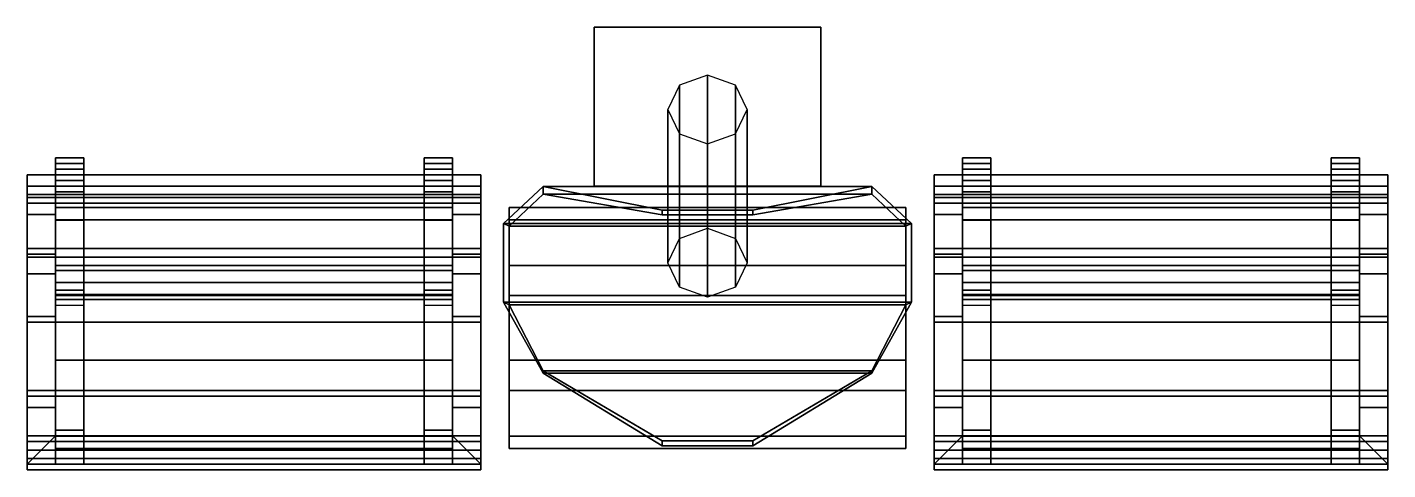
# Model space of a CAD drawing. Header units: millimetres. Extents: x -5 to 5, y -63 to 51.
# Drawn here: x -1.2 to 1.2, y -62.84 to -62.06 of the extents above; entities that cross this region are included whole.
import ezdxf

# ---------------------------------------------------------------- set-up
doc = ezdxf.new("R2010")
doc.units = ezdxf.units.MM
doc.layers.add('barrel', color=1, linetype='Continuous')

msp = doc.modelspace()

# ---------------------------------------------------------------- linework, layer by layer
for points in [[(0.2, -62.06, -6.88), (0.2, -62.06, -7.08), (-0.2, -62.06, -7.08), (-0.2, -62.06, -6.88)], [(-0.2, -62.06, -6.88), (-0.2, -62.34, -6.88), (0.2, -62.34, -6.88), (0.2, -62.06, -6.88)], [(-0.2, -62.06, -7.08), (-0.2, -62.34, -7.08), (-0.2, -62.34, -6.88), (-0.2, -62.06, -6.88)], [(0.2, -62.34, -6.88), (0.2, -62.34, -7.08), (0.2, -62.06, -7.08), (0.2, -62.06, -6.88)], [(0, -62.1444, -6.8039), (-0.0495, -62.1621, -6.8141), (-0.0495, -62.4321, -6.3465), (0, -62.4144, -6.3362)], [(0.0495, -62.1621, -6.8141), (0, -62.1444, -6.8039), (0, -62.4144, -6.3362), (0.0495, -62.4321, -6.3465)], [(-0.0495, -62.1621, -6.8141), (-0.07, -62.205, -6.8389), (-0.07, -62.475, -6.3712), (-0.0495, -62.4321, -6.3465)], [(0.07, -62.205, -6.8389), (0.0495, -62.1621, -6.8141), (0.0495, -62.4321, -6.3465), (0.07, -62.475, -6.3712)], [(-0.07, -62.205, -6.8389), (-0.0495, -62.2479, -6.8636), (-0.0495, -62.5179, -6.396), (-0.07, -62.475, -6.3712)], [(0.0495, -62.2479, -6.8636), (0.07, -62.205, -6.8389), (0.07, -62.475, -6.3712), (0.0495, -62.5179, -6.396)], [(-0.0495, -62.2479, -6.8636), (0, -62.2656, -6.8739), (0, -62.5356, -6.4062), (-0.0495, -62.5179, -6.396)], [(0, -62.2656, -6.8739), (0.0495, -62.2479, -6.8636), (0.0495, -62.5179, -6.396), (0, -62.5356, -6.4062)], [(-1.15, -62.29, -6.16), (-1.15, -62.3, -6.23), (-1.15, -62.34, -6.23), (-1.15, -62.33, -6.16)], [(-1.1, -62.29, -6.16), (-1.1, -62.3, -6.23), (-1.15, -62.3, -6.23), (-1.15, -62.29, -6.16)], [(-1.1, -62.29, -6.09), (-1.1, -62.29, -6.16), (-1.15, -62.29, -6.16), (-1.15, -62.29, -6.09)], [(-1.15, -62.29, -6.09), (-1.15, -62.29, -6.16), (-1.15, -62.33, -6.16), (-1.15, -62.33, -6.11)], [(-1.15, -62.31, -6.05), (-1.15, -62.29, -6.09), (-1.15, -62.33, -6.11), (-1.15, -62.34, -6.07)], [(-1.1, -62.31, -6.05), (-1.1, -62.29, -6.09), (-1.15, -62.29, -6.09), (-1.15, -62.31, -6.05)], [(-1.15, -62.3, -6.23), (-1.15, -62.35, -6.32), (-1.15, -62.4, -6.32), (-1.15, -62.34, -6.23)], [(-1.1, -62.3, -6.23), (-1.1, -62.35, -6.32), (-1.15, -62.35, -6.32), (-1.15, -62.3, -6.23)], [(-1.1, -62.34, -6.23), (-1.1, -62.3, -6.23), (-1.1, -62.29, -6.16), (-1.1, -62.33, -6.16)], [(-1.1, -62.33, -6.16), (-1.1, -62.29, -6.16), (-1.1, -62.29, -6.09), (-1.1, -62.33, -6.11)], [(-1.1, -62.33, -6.11), (-1.1, -62.29, -6.09), (-1.1, -62.31, -6.05), (-1.1, -62.34, -6.07)], [(-1.1, -62.4, -6.32), (-1.1, -62.35, -6.32), (-1.1, -62.3, -6.23), (-1.1, -62.34, -6.23)], [(-0.45, -62.29, -6.16), (-0.45, -62.3, -6.23), (-0.5, -62.3, -6.23), (-0.5, -62.29, -6.16)], [(-0.5, -62.29, -6.16), (-0.5, -62.3, -6.23), (-0.5, -62.34, -6.23), (-0.5, -62.33, -6.16)], [(-0.45, -62.29, -6.09), (-0.45, -62.29, -6.16), (-0.5, -62.29, -6.16), (-0.5, -62.29, -6.09)], [(-0.5, -62.29, -6.09), (-0.5, -62.29, -6.16), (-0.5, -62.33, -6.16), (-0.5, -62.33, -6.11)], [(-0.45, -62.31, -6.05), (-0.45, -62.29, -6.09), (-0.5, -62.29, -6.09), (-0.5, -62.31, -6.05)], [(-0.5, -62.31, -6.05), (-0.5, -62.29, -6.09), (-0.5, -62.33, -6.11), (-0.5, -62.34, -6.07)], [(-0.45, -62.3, -6.23), (-0.45, -62.35, -6.32), (-0.5, -62.35, -6.32), (-0.5, -62.3, -6.23)], [(-0.5, -62.3, -6.23), (-0.5, -62.35, -6.32), (-0.5, -62.4, -6.32), (-0.5, -62.34, -6.23)], [(-0.45, -62.34, -6.23), (-0.45, -62.3, -6.23), (-0.45, -62.29, -6.16), (-0.45, -62.33, -6.16)], [(-0.45, -62.33, -6.16), (-0.45, -62.29, -6.16), (-0.45, -62.29, -6.09), (-0.45, -62.33, -6.11)], [(-0.45, -62.33, -6.11), (-0.45, -62.29, -6.09), (-0.45, -62.31, -6.05), (-0.45, -62.34, -6.07)], [(-0.45, -62.4, -6.32), (-0.45, -62.35, -6.32), (-0.45, -62.3, -6.23), (-0.45, -62.34, -6.23)], [(0.45, -62.31, -6.05), (0.45, -62.29, -6.09), (0.45, -62.33, -6.11), (0.45, -62.34, -6.07)], [(0.5, -62.31, -6.05), (0.5, -62.29, -6.09), (0.45, -62.29, -6.09), (0.45, -62.31, -6.05)], [(0.45, -62.29, -6.09), (0.45, -62.29, -6.16), (0.45, -62.33, -6.16), (0.45, -62.33, -6.11)], [(0.5, -62.29, -6.09), (0.5, -62.29, -6.16), (0.45, -62.29, -6.16), (0.45, -62.29, -6.09)], [(0.45, -62.29, -6.16), (0.45, -62.3, -6.23), (0.45, -62.34, -6.23), (0.45, -62.33, -6.16)], [(0.5, -62.29, -6.16), (0.5, -62.3, -6.23), (0.45, -62.3, -6.23), (0.45, -62.29, -6.16)], [(0.45, -62.3, -6.23), (0.45, -62.35, -6.32), (0.45, -62.4, -6.32), (0.45, -62.34, -6.23)], [(0.5, -62.3, -6.23), (0.5, -62.35, -6.32), (0.45, -62.35, -6.32), (0.45, -62.3, -6.23)], [(0.5, -62.33, -6.11), (0.5, -62.29, -6.09), (0.5, -62.31, -6.05), (0.5, -62.34, -6.07)], [(0.5, -62.33, -6.16), (0.5, -62.29, -6.16), (0.5, -62.29, -6.09), (0.5, -62.33, -6.11)], [(0.5, -62.34, -6.23), (0.5, -62.3, -6.23), (0.5, -62.29, -6.16), (0.5, -62.33, -6.16)], [(0.5, -62.4, -6.32), (0.5, -62.35, -6.32), (0.5, -62.3, -6.23), (0.5, -62.34, -6.23)], [(1.15, -62.29, -6.16), (1.15, -62.3, -6.23), (1.1, -62.3, -6.23), (1.1, -62.29, -6.16)], [(1.1, -62.29, -6.16), (1.1, -62.3, -6.23), (1.1, -62.34, -6.23), (1.1, -62.33, -6.16)], [(1.15, -62.29, -6.09), (1.15, -62.29, -6.16), (1.1, -62.29, -6.16), (1.1, -62.29, -6.09)], [(1.1, -62.29, -6.09), (1.1, -62.29, -6.16), (1.1, -62.33, -6.16), (1.1, -62.33, -6.11)], [(1.15, -62.31, -6.05), (1.15, -62.29, -6.09), (1.1, -62.29, -6.09), (1.1, -62.31, -6.05)], [(1.1, -62.31, -6.05), (1.1, -62.29, -6.09), (1.1, -62.33, -6.11), (1.1, -62.34, -6.07)], [(1.15, -62.3, -6.23), (1.15, -62.35, -6.32), (1.1, -62.35, -6.32), (1.1, -62.3, -6.23)], [(1.1, -62.3, -6.23), (1.1, -62.35, -6.32), (1.1, -62.4, -6.32), (1.1, -62.34, -6.23)], [(1.15, -62.34, -6.23), (1.15, -62.3, -6.23), (1.15, -62.29, -6.16), (1.15, -62.33, -6.16)], [(1.15, -62.33, -6.16), (1.15, -62.29, -6.16), (1.15, -62.29, -6.09), (1.15, -62.33, -6.11)], [(1.15, -62.33, -6.11), (1.15, -62.29, -6.09), (1.15, -62.31, -6.05), (1.15, -62.34, -6.07)], [(1.15, -62.4, -6.32), (1.15, -62.35, -6.32), (1.15, -62.3, -6.23), (1.15, -62.34, -6.23)], [(-0.4, -62.34, -6.07), (-0.4, -62.32, -6.15), (-1.2, -62.32, -6.15), (-1.2, -62.34, -6.07)], [(-0.4, -62.32, -6.15), (-0.4, -62.3548, -6.28), (-1.2, -62.3548, -6.28), (-1.2, -62.32, -6.15)], [(-1.2, -62.32, -6.15), (-1.2, -62.355, -6.2802), (-1.2, -62.37, -6.265), (-1.2, -62.34, -6.15)], [(-1.2, -62.34, -6.07), (-1.2, -62.32, -6.15), (-1.2, -62.34, -6.15), (-1.2, -62.36, -6.07)], [(-1.1, -62.34, -6.07), (-1.1, -62.31, -6.05), (-1.15, -62.31, -6.05), (-1.15, -62.34, -6.07)], [(-0.45, -62.34, -6.07), (-0.45, -62.31, -6.05), (-0.5, -62.31, -6.05), (-0.5, -62.34, -6.07)], [(-0.4, -62.34, -6.15), (-0.4, -62.37, -6.265), (-0.4, -62.355, -6.2802), (-0.4, -62.32, -6.15)], [(-0.4, -62.36, -6.07), (-0.4, -62.34, -6.15), (-0.4, -62.32, -6.15), (-0.4, -62.34, -6.07)], [(1.2, -62.34, -6.07), (1.2, -62.32, -6.15), (0.4, -62.32, -6.15), (0.4, -62.34, -6.07)], [(1.2, -62.32, -6.15), (1.2, -62.3548, -6.28), (0.4, -62.3548, -6.28), (0.4, -62.32, -6.15)], [(0.4, -62.32, -6.15), (0.4, -62.355, -6.2802), (0.4, -62.37, -6.265), (0.4, -62.34, -6.15)], [(0.4, -62.34, -6.07), (0.4, -62.32, -6.15), (0.4, -62.34, -6.15), (0.4, -62.36, -6.07)], [(0.5, -62.34, -6.07), (0.5, -62.31, -6.05), (0.45, -62.31, -6.05), (0.45, -62.34, -6.07)], [(1.15, -62.34, -6.07), (1.15, -62.31, -6.05), (1.1, -62.31, -6.05), (1.1, -62.34, -6.07)], [(1.2, -62.34, -6.15), (1.2, -62.37, -6.265), (1.2, -62.355, -6.2802), (1.2, -62.32, -6.15)], [(1.2, -62.36, -6.07), (1.2, -62.34, -6.15), (1.2, -62.32, -6.15), (1.2, -62.34, -6.07)], [(-0.4, -62.34, -6.15), (-0.4, -62.36, -6.07), (-1.2, -62.36, -6.07), (-1.2, -62.34, -6.15)], [(-0.4, -62.37, -6.265), (-0.4, -62.34, -6.15), (-1.2, -62.34, -6.15), (-1.2, -62.37, -6.265)], [(-0.4, -62.36, -6.07), (-0.4, -62.34, -6.07), (-1.2, -62.34, -6.07), (-1.2, -62.36, -6.07)], [(-1.15, -62.33, -6.16), (-1.15, -62.34, -6.23), (-1.1, -62.34, -6.23), (-1.1, -62.33, -6.16)], [(-1.15, -62.33, -6.11), (-1.15, -62.33, -6.16), (-1.1, -62.33, -6.16), (-1.1, -62.33, -6.11)], [(-1.15, -62.34, -6.07), (-1.15, -62.33, -6.11), (-1.1, -62.33, -6.11), (-1.1, -62.34, -6.07)], [(-1.15, -62.34, -6.23), (-1.15, -62.4, -6.32), (-1.1, -62.4, -6.32), (-1.1, -62.34, -6.23)], [(-1.15, -62.35, -6.32), (-1.15, -62.48, -6.98), (-1.15, -62.5233, -6.9462), (-1.15, -62.4, -6.32)], [(-1.1, -62.35, -6.32), (-1.1, -62.48, -6.98), (-1.15, -62.48, -6.98), (-1.15, -62.35, -6.32)], [(-1.1, -62.5233, -6.9462), (-1.1, -62.48, -6.98), (-1.1, -62.35, -6.32), (-1.1, -62.4, -6.32)], [(-0.5, -62.33, -6.16), (-0.5, -62.34, -6.23), (-0.45, -62.34, -6.23), (-0.45, -62.33, -6.16)], [(-0.5, -62.33, -6.11), (-0.5, -62.33, -6.16), (-0.45, -62.33, -6.16), (-0.45, -62.33, -6.11)], [(-0.5, -62.34, -6.07), (-0.5, -62.33, -6.11), (-0.45, -62.33, -6.11), (-0.45, -62.34, -6.07)], [(-0.5, -62.34, -6.23), (-0.5, -62.4, -6.32), (-0.45, -62.4, -6.32), (-0.45, -62.34, -6.23)], [(-0.5, -62.35, -6.32), (-0.5, -62.48, -6.98), (-0.5, -62.5233, -6.9462), (-0.5, -62.4, -6.32)], [(-0.45, -62.35, -6.32), (-0.45, -62.48, -6.98), (-0.5, -62.48, -6.98), (-0.5, -62.35, -6.32)], [(-0.45, -62.5233, -6.9462), (-0.45, -62.48, -6.98), (-0.45, -62.35, -6.32), (-0.45, -62.4, -6.32)], [(-0.29, -62.3541, -6.2206), (-0.29, -62.3405, -6.2243), (-0.36, -62.4057, -6.3312), (-0.35, -62.4107, -6.3226)], [(-0.36, -62.4057, -6.3312), (-0.29, -62.3405, -6.2243), (0.29, -62.3405, -6.2243), (0.36, -62.4057, -6.3312)], [(-0.08, -62.3908, -6.0571), (-0.08, -62.3822, -6.0521), (-0.29, -62.3405, -6.2243), (-0.29, -62.3541, -6.2206)], [(-0.29, -62.3405, -6.2243), (-0.08, -62.3822, -6.0521), (0.08, -62.3822, -6.0521), (0.29, -62.3405, -6.2243)], [(-0.2, -62.34, -6.88), (-0.2, -62.34, -7.08), (0.2, -62.34, -7.08), (0.2, -62.34, -6.88)], [(0.29, -62.3405, -6.2243), (0.08, -62.3822, -6.0521), (0.08, -62.3908, -6.0571), (0.29, -62.3541, -6.2206)], [(0.36, -62.4057, -6.3312), (0.29, -62.3405, -6.2243), (0.29, -62.3541, -6.2206), (0.35, -62.4107, -6.3226)], [(1.2, -62.34, -6.15), (1.2, -62.36, -6.07), (0.4, -62.36, -6.07), (0.4, -62.34, -6.15)], [(1.2, -62.37, -6.265), (1.2, -62.34, -6.15), (0.4, -62.34, -6.15), (0.4, -62.37, -6.265)], [(1.2, -62.36, -6.07), (1.2, -62.34, -6.07), (0.4, -62.34, -6.07), (0.4, -62.36, -6.07)], [(0.45, -62.34, -6.07), (0.45, -62.33, -6.11), (0.5, -62.33, -6.11), (0.5, -62.34, -6.07)], [(0.45, -62.33, -6.11), (0.45, -62.33, -6.16), (0.5, -62.33, -6.16), (0.5, -62.33, -6.11)], [(0.45, -62.33, -6.16), (0.45, -62.34, -6.23), (0.5, -62.34, -6.23), (0.5, -62.33, -6.16)], [(0.45, -62.34, -6.23), (0.45, -62.4, -6.32), (0.5, -62.4, -6.32), (0.5, -62.34, -6.23)], [(0.5, -62.35, -6.32), (0.5, -62.48, -6.98), (0.45, -62.48, -6.98), (0.45, -62.35, -6.32)], [(0.45, -62.35, -6.32), (0.45, -62.48, -6.98), (0.45, -62.5233, -6.9462), (0.45, -62.4, -6.32)], [(0.5, -62.5233, -6.9462), (0.5, -62.48, -6.98), (0.5, -62.35, -6.32), (0.5, -62.4, -6.32)], [(1.1, -62.33, -6.16), (1.1, -62.34, -6.23), (1.15, -62.34, -6.23), (1.15, -62.33, -6.16)], [(1.1, -62.33, -6.11), (1.1, -62.33, -6.16), (1.15, -62.33, -6.16), (1.15, -62.33, -6.11)], [(1.1, -62.34, -6.07), (1.1, -62.33, -6.11), (1.15, -62.33, -6.11), (1.15, -62.34, -6.07)], [(1.1, -62.34, -6.23), (1.1, -62.4, -6.32), (1.15, -62.4, -6.32), (1.15, -62.34, -6.23)], [(1.1, -62.35, -6.32), (1.1, -62.48, -6.98), (1.1, -62.5233, -6.9462), (1.1, -62.4, -6.32)], [(1.15, -62.35, -6.32), (1.15, -62.48, -6.98), (1.1, -62.48, -6.98), (1.1, -62.35, -6.32)], [(1.15, -62.5233, -6.9462), (1.15, -62.48, -6.98), (1.15, -62.35, -6.32), (1.15, -62.4, -6.32)], [(-0.4, -62.3548, -6.28), (-0.4, -62.45, -6.3752), (-1.2, -62.45, -6.3752), (-1.2, -62.3548, -6.28)], [(-1.2, -62.3548, -6.28), (-1.2, -62.45, -6.3752), (-1.2, -62.465, -6.36), (-1.2, -62.37, -6.265)], [(-0.4, -62.465, -6.36), (-0.4, -62.37, -6.265), (-1.2, -62.37, -6.265), (-1.2, -62.465, -6.36)], [(-0.4, -62.37, -6.265), (-0.4, -62.465, -6.36), (-0.4, -62.45, -6.3752), (-0.4, -62.3548, -6.28)], [(0.35, -62.4107, -6.3226), (0.29, -62.3541, -6.2206), (-0.29, -62.3541, -6.2206), (-0.35, -62.4107, -6.3226)], [(0.29, -62.3541, -6.2206), (0.08, -62.3908, -6.0571), (-0.08, -62.3908, -6.0571), (-0.29, -62.3541, -6.2206)], [(1.2, -62.3548, -6.28), (1.2, -62.45, -6.3752), (0.4, -62.45, -6.3752), (0.4, -62.3548, -6.28)], [(0.4, -62.3548, -6.28), (0.4, -62.45, -6.3752), (0.4, -62.465, -6.36), (0.4, -62.37, -6.265)], [(1.2, -62.465, -6.36), (1.2, -62.37, -6.265), (0.4, -62.37, -6.265), (0.4, -62.465, -6.36)], [(1.2, -62.37, -6.265), (1.2, -62.465, -6.36), (1.2, -62.45, -6.3752), (1.2, -62.3548, -6.28)], [(-1.15, -62.4, -6.32), (-1.15, -62.5233, -6.9462), (-1.1, -62.5233, -6.9462), (-1.1, -62.4, -6.32)], [(-0.5, -62.4, -6.32), (-0.5, -62.5233, -6.9462), (-0.45, -62.5233, -6.9462), (-0.45, -62.4, -6.32)], [(0.08, -62.3908, -6.0571), (0.08, -62.3822, -6.0521), (-0.08, -62.3822, -6.0521), (-0.08, -62.3908, -6.0571)], [(0.45, -62.4, -6.32), (0.45, -62.5233, -6.9462), (0.5, -62.5233, -6.9462), (0.5, -62.4, -6.32)], [(1.1, -62.4, -6.32), (1.1, -62.5233, -6.9462), (1.15, -62.5233, -6.9462), (1.15, -62.4, -6.32)], [(0.36, -62.4057, -6.3312), (0.36, -62.5443, -6.4112), (-0.36, -62.5443, -6.4112), (-0.36, -62.4057, -6.3312)], [(-0.36, -62.4057, -6.3312), (-0.36, -62.5443, -6.4112), (-0.35, -62.5493, -6.4026), (-0.35, -62.4107, -6.3226)], [(-0.35, -62.4107, -6.3226), (-0.35, -62.5493, -6.4026), (0.35, -62.5493, -6.4026), (0.35, -62.4107, -6.3226)], [(0.35, -62.5493, -6.4026), (0.36, -62.5443, -6.4112), (0.36, -62.4057, -6.3312), (0.35, -62.4107, -6.3226)], [(-0.4, -62.45, -6.3752), (-0.4, -62.58, -6.41), (-1.2, -62.58, -6.41), (-1.2, -62.45, -6.3752)], [(-1.2, -62.45, -6.3752), (-1.2, -62.58, -6.41), (-1.2, -62.58, -6.39), (-1.2, -62.465, -6.36)], [(-0.4, -62.58, -6.39), (-0.4, -62.465, -6.36), (-1.2, -62.465, -6.36), (-1.2, -62.58, -6.39)], [(-0.4, -62.465, -6.36), (-0.4, -62.58, -6.39), (-0.4, -62.58, -6.41), (-0.4, -62.45, -6.3752)], [(1.2, -62.45, -6.3752), (1.2, -62.58, -6.41), (0.4, -62.58, -6.41), (0.4, -62.45, -6.3752)], [(0.4, -62.45, -6.3752), (0.4, -62.58, -6.41), (0.4, -62.58, -6.39), (0.4, -62.465, -6.36)], [(1.2, -62.58, -6.39), (1.2, -62.465, -6.36), (0.4, -62.465, -6.36), (0.4, -62.58, -6.39)], [(1.2, -62.465, -6.36), (1.2, -62.58, -6.39), (1.2, -62.58, -6.41), (1.2, -62.45, -6.3752)], [(-1.15, -62.48, -6.98), (-1.15, -62.48, -6.98), (-1.15, -62.55, -6.98), (-1.15, -62.5233, -6.9462)], [(-0.45, -62.4888, -6.9888), (-0.45, -62.48, -7.01), (-1.15, -62.48, -7.01), (-1.15, -62.4888, -6.9888)], [(-0.45, -62.48, -7.01), (-0.45, -62.4888, -7.0312), (-1.15, -62.4888, -7.0312), (-1.15, -62.48, -7.01)], [(-0.45, -62.51, -6.98), (-0.45, -62.4888, -6.9888), (-1.15, -62.4888, -6.9888), (-1.15, -62.51, -6.98)], [(-0.45, -62.4888, -7.0312), (-0.45, -62.51, -7.04), (-1.15, -62.51, -7.04), (-1.15, -62.4888, -7.0312)], [(-1.1, -62.48, -6.98), (-1.1, -62.48, -6.98), (-1.1, -62.5233, -6.9462), (-1.1, -62.55, -6.98)], [(-0.5, -62.48, -6.98), (-0.5, -62.48, -6.98), (-0.5, -62.55, -6.98), (-0.5, -62.5233, -6.9462)], [(-0.45, -62.48, -6.98), (-0.45, -62.48, -6.98), (-0.45, -62.5233, -6.9462), (-0.45, -62.55, -6.98)], [(0.45, -62.48, -6.98), (0.45, -62.48, -6.98), (0.45, -62.55, -6.98), (0.45, -62.5233, -6.9462)], [(1.15, -62.4888, -6.9888), (1.15, -62.48, -7.01), (0.45, -62.48, -7.01), (0.45, -62.4888, -6.9888)], [(1.15, -62.48, -7.01), (1.15, -62.4888, -7.0312), (0.45, -62.4888, -7.0312), (0.45, -62.48, -7.01)], [(1.15, -62.51, -6.98), (1.15, -62.4888, -6.9888), (0.45, -62.4888, -6.9888), (0.45, -62.51, -6.98)], [(1.15, -62.4888, -7.0312), (1.15, -62.51, -7.04), (0.45, -62.51, -7.04), (0.45, -62.4888, -7.0312)], [(0.5, -62.48, -6.98), (0.5, -62.48, -6.98), (0.5, -62.5233, -6.9462), (0.5, -62.55, -6.98)], [(1.1, -62.48, -6.98), (1.1, -62.48, -6.98), (1.1, -62.55, -6.98), (1.1, -62.5233, -6.9462)], [(1.15, -62.48, -6.98), (1.15, -62.48, -6.98), (1.15, -62.5233, -6.9462), (1.15, -62.55, -6.98)], [(-0.45, -62.5312, -6.9888), (-0.45, -62.51, -6.98), (-1.15, -62.51, -6.98), (-1.15, -62.5312, -6.9888)], [(-0.45, -62.51, -7.04), (-0.45, -62.5312, -7.0312), (-1.15, -62.5312, -7.0312), (-1.15, -62.51, -7.04)], [(1.15, -62.5312, -6.9888), (1.15, -62.51, -6.98), (0.45, -62.51, -6.98), (0.45, -62.5312, -6.9888)], [(1.15, -62.51, -7.04), (1.15, -62.5312, -7.0312), (0.45, -62.5312, -7.0312), (0.45, -62.51, -7.04)], [(-1.15, -62.77, -6.32), (-1.15, -62.5233, -6.9462), (-1.15, -62.55, -6.98), (-1.15, -62.83, -6.28)], [(-1.1, -62.77, -6.32), (-1.1, -62.5233, -6.9462), (-1.15, -62.5233, -6.9462), (-1.15, -62.77, -6.32)], [(-0.45, -62.54, -7.01), (-0.45, -62.5312, -6.9888), (-1.15, -62.5312, -6.9888), (-1.15, -62.54, -7.01)], [(-0.45, -62.5312, -7.0312), (-0.45, -62.54, -7.01), (-1.15, -62.54, -7.01), (-1.15, -62.5312, -7.0312)], [(-1.1, -62.55, -6.98), (-1.1, -62.5233, -6.9462), (-1.1, -62.77, -6.32), (-1.1, -62.83, -6.28)], [(-0.45, -62.77, -6.32), (-0.45, -62.5233, -6.9462), (-0.5, -62.5233, -6.9462), (-0.5, -62.77, -6.32)], [(-0.5, -62.77, -6.32), (-0.5, -62.5233, -6.9462), (-0.5, -62.55, -6.98), (-0.5, -62.83, -6.28)], [(-0.45, -62.55, -6.98), (-0.45, -62.5233, -6.9462), (-0.45, -62.77, -6.32), (-0.45, -62.83, -6.28)], [(0.45, -62.77, -6.32), (0.45, -62.5233, -6.9462), (0.45, -62.55, -6.98), (0.45, -62.83, -6.28)], [(0.5, -62.77, -6.32), (0.5, -62.5233, -6.9462), (0.45, -62.5233, -6.9462), (0.45, -62.77, -6.32)], [(1.15, -62.54, -7.01), (1.15, -62.5312, -6.9888), (0.45, -62.5312, -6.9888), (0.45, -62.54, -7.01)], [(1.15, -62.5312, -7.0312), (1.15, -62.54, -7.01), (0.45, -62.54, -7.01), (0.45, -62.5312, -7.0312)], [(0.5, -62.55, -6.98), (0.5, -62.5233, -6.9462), (0.5, -62.77, -6.32), (0.5, -62.83, -6.28)], [(1.15, -62.77, -6.32), (1.15, -62.5233, -6.9462), (1.1, -62.5233, -6.9462), (1.1, -62.77, -6.32)], [(1.1, -62.77, -6.32), (1.1, -62.5233, -6.9462), (1.1, -62.55, -6.98), (1.1, -62.83, -6.28)], [(1.15, -62.55, -6.98), (1.15, -62.5233, -6.9462), (1.15, -62.77, -6.32), (1.15, -62.83, -6.28)], [(-1.15, -62.83, -6.28), (-1.15, -62.55, -6.98), (-1.1, -62.55, -6.98), (-1.1, -62.83, -6.28)], [(-0.5, -62.83, -6.28), (-0.5, -62.55, -6.98), (-0.45, -62.55, -6.98), (-0.45, -62.83, -6.28)], [(0.36, -62.5443, -6.4112), (0.29, -62.6695, -6.4143), (-0.29, -62.6695, -6.4143), (-0.36, -62.5443, -6.4112)], [(-0.36, -62.5443, -6.4112), (-0.29, -62.6695, -6.4143), (-0.29, -62.6659, -6.4006), (-0.35, -62.5493, -6.4026)], [(-0.35, -62.5493, -6.4026), (-0.29, -62.6659, -6.4006), (0.29, -62.6659, -6.4006), (0.35, -62.5493, -6.4026)], [(0.29, -62.6659, -6.4006), (0.29, -62.6695, -6.4143), (0.36, -62.5443, -6.4112), (0.35, -62.5493, -6.4026)], [(0.45, -62.83, -6.28), (0.45, -62.55, -6.98), (0.5, -62.55, -6.98), (0.5, -62.83, -6.28)], [(1.1, -62.83, -6.28), (1.1, -62.55, -6.98), (1.15, -62.55, -6.98), (1.15, -62.83, -6.28)], [(-0.4, -62.7, -6.3492), (-0.4, -62.58, -6.39), (-1.2, -62.58, -6.39), (-1.2, -62.7, -6.3492)], [(-0.4, -62.58, -6.41), (-0.4, -62.71, -6.3752), (-1.2, -62.71, -6.3752), (-1.2, -62.58, -6.41)], [(-1.2, -62.58, -6.41), (-1.2, -62.71, -6.3752), (-1.2, -62.7, -6.3492), (-1.2, -62.58, -6.39)], [(-0.4, -62.58, -6.39), (-0.4, -62.7, -6.3492), (-0.4, -62.71, -6.3752), (-0.4, -62.58, -6.41)], [(1.2, -62.7, -6.3492), (1.2, -62.58, -6.39), (0.4, -62.58, -6.39), (0.4, -62.7, -6.3492)], [(1.2, -62.58, -6.41), (1.2, -62.71, -6.3752), (0.4, -62.71, -6.3752), (0.4, -62.58, -6.41)], [(0.4, -62.58, -6.41), (0.4, -62.71, -6.3752), (0.4, -62.7, -6.3492), (0.4, -62.58, -6.39)], [(1.2, -62.58, -6.39), (1.2, -62.7, -6.3492), (1.2, -62.71, -6.3752), (1.2, -62.58, -6.41)], [(-0.29, -62.6659, -6.4006), (-0.08, -62.7892, -6.2871), (0.08, -62.7892, -6.2871), (0.29, -62.6659, -6.4006)], [(-0.29, -62.6695, -6.4143), (-0.08, -62.7978, -6.2921), (-0.08, -62.7892, -6.2871), (-0.29, -62.6659, -6.4006)], [(0.29, -62.6695, -6.4143), (0.08, -62.7978, -6.2921), (-0.08, -62.7978, -6.2921), (-0.29, -62.6695, -6.4143)], [(0.08, -62.7892, -6.2871), (0.08, -62.7978, -6.2921), (0.29, -62.6695, -6.4143), (0.29, -62.6659, -6.4006)], [(-0.4, -62.79, -6.265), (-0.4, -62.7, -6.3492), (-1.2, -62.7, -6.3492), (-1.2, -62.79, -6.265)], [(-1.2, -62.71, -6.3752), (-1.2, -62.8052, -6.28), (-1.2, -62.79, -6.265), (-1.2, -62.7, -6.3492)], [(-0.4, -62.71, -6.3752), (-0.4, -62.8052, -6.28), (-1.2, -62.8052, -6.28), (-1.2, -62.71, -6.3752)], [(-0.4, -62.7, -6.3492), (-0.4, -62.79, -6.265), (-0.4, -62.8052, -6.28), (-0.4, -62.71, -6.3752)], [(1.2, -62.79, -6.265), (1.2, -62.7, -6.3492), (0.4, -62.7, -6.3492), (0.4, -62.79, -6.265)], [(0.4, -62.71, -6.3752), (0.4, -62.8052, -6.28), (0.4, -62.79, -6.265), (0.4, -62.7, -6.3492)], [(1.2, -62.71, -6.3752), (1.2, -62.8052, -6.28), (0.4, -62.8052, -6.28), (0.4, -62.71, -6.3752)], [(1.2, -62.7, -6.3492), (1.2, -62.79, -6.265), (1.2, -62.8052, -6.28), (1.2, -62.71, -6.3752)], [(-1.15, -62.83, -6.19), (-1.15, -62.77, -6.32), (-1.15, -62.83, -6.28), (-1.15, -62.83, -6.19)], [(-1.1, -62.83, -6.19), (-1.1, -62.77, -6.32), (-1.15, -62.77, -6.32), (-1.15, -62.83, -6.19)], [(-1.1, -62.83, -6.28), (-1.1, -62.77, -6.32), (-1.1, -62.83, -6.19)], [(-0.45, -62.83, -6.19), (-0.45, -62.77, -6.32), (-0.5, -62.77, -6.32), (-0.5, -62.83, -6.19)], [(-0.5, -62.83, -6.19), (-0.5, -62.77, -6.32), (-0.5, -62.83, -6.28), (-0.5, -62.83, -6.19)], [(-0.45, -62.83, -6.28), (-0.45, -62.77, -6.32), (-0.45, -62.83, -6.19)], [(0.45, -62.83, -6.19), (0.45, -62.77, -6.32), (0.45, -62.83, -6.28), (0.45, -62.83, -6.19)], [(0.5, -62.83, -6.19), (0.5, -62.77, -6.32), (0.45, -62.77, -6.32), (0.45, -62.83, -6.19)], [(0.5, -62.83, -6.28), (0.5, -62.77, -6.32), (0.5, -62.83, -6.19)], [(1.15, -62.83, -6.19), (1.15, -62.77, -6.32), (1.1, -62.77, -6.32), (1.1, -62.83, -6.19)], [(1.1, -62.83, -6.19), (1.1, -62.77, -6.32), (1.1, -62.83, -6.28), (1.1, -62.83, -6.19)], [(1.15, -62.83, -6.28), (1.15, -62.77, -6.32), (1.15, -62.83, -6.19)], [(-0.4, -62.82, -6.15), (-0.4, -62.79, -6.265), (-1.2, -62.79, -6.265), (-1.2, -62.82, -6.15)], [(-1.2, -62.8052, -6.28), (-1.2, -62.84, -6.15), (-1.2, -62.82, -6.15), (-1.2, -62.79, -6.265)], [(-0.4, -62.8052, -6.28), (-0.4, -62.84, -6.15), (-1.2, -62.84, -6.15), (-1.2, -62.8052, -6.28)], [(-0.4, -62.79, -6.265), (-0.4, -62.82, -6.15), (-0.4, -62.84, -6.15), (-0.4, -62.8052, -6.28)], [(-0.08, -62.7892, -6.2871), (-0.08, -62.7978, -6.2921), (0.08, -62.7978, -6.2921), (0.08, -62.7892, -6.2871)], [(1.2, -62.82, -6.15), (1.2, -62.79, -6.265), (0.4, -62.79, -6.265), (0.4, -62.82, -6.15)], [(0.4, -62.8052, -6.28), (0.4, -62.84, -6.15), (0.4, -62.82, -6.15), (0.4, -62.79, -6.265)], [(1.2, -62.8052, -6.28), (1.2, -62.84, -6.15), (0.4, -62.84, -6.15), (0.4, -62.8052, -6.28)], [(1.2, -62.79, -6.265), (1.2, -62.82, -6.15), (1.2, -62.84, -6.15), (1.2, -62.8052, -6.28)], [(-0.4, -62.84, -6.15), (-0.4, -62.82, -6.15), (-1.2, -62.82, -6.15), (-1.2, -62.84, -6.15)], [(-1.15, -62.83, -6.19), (-1.15, -62.83, -6.28), (-1.1, -62.83, -6.28), (-1.1, -62.83, -6.19)], [(-0.5, -62.83, -6.19), (-0.5, -62.83, -6.28), (-0.45, -62.83, -6.28), (-0.45, -62.83, -6.19)], [(1.2, -62.84, -6.15), (1.2, -62.82, -6.15), (0.4, -62.82, -6.15), (0.4, -62.84, -6.15)], [(0.45, -62.83, -6.19), (0.45, -62.83, -6.28), (0.5, -62.83, -6.28), (0.5, -62.83, -6.19)], [(1.1, -62.83, -6.19), (1.1, -62.83, -6.28), (1.15, -62.83, -6.28), (1.15, -62.83, -6.19)]]:
    msp.add_3dface(points)
at = {"color": 3}
for points in [[(-1.2, -62.45, -6.56), (-1.2, -62.78, -6.56), (-1.2, -62.83, -6.52), (-1.2, -62.39, -6.52)], [(-1.2, -62.39, -6.52), (-1.2, -62.83, -6.52), (-1.15, -62.78, -6.52), (-1.15, -62.39, -6.52)], [(-1.2, -62.46, -7.07), (-1.2, -62.39, -6.52), (-1.15, -62.39, -6.52), (-1.15, -62.46, -7.07)], [(-1.2, -62.5, -7.03), (-1.2, -62.45, -6.56), (-1.2, -62.39, -6.52), (-1.2, -62.46, -7.07)], [(-1.15, -62.78, -6.52), (-1.15, -62.78, -6.56), (-1.15, -62.45, -6.56), (-1.15, -62.39, -6.52)], [(-1.15, -62.39, -6.52), (-1.15, -62.45, -6.56), (-1.15, -62.5, -7.03), (-1.15, -62.46, -7.07)], [(-0.45, -62.46, -7.07), (-0.45, -62.39, -6.52), (-0.4, -62.39, -6.52), (-0.4, -62.46, -7.07)], [(-0.45, -62.5, -7.03), (-0.45, -62.45, -6.56), (-0.45, -62.39, -6.52), (-0.45, -62.46, -7.07)], [(-0.45, -62.45, -6.56), (-0.45, -62.78, -6.56), (-0.45, -62.78, -6.52), (-0.45, -62.39, -6.52)], [(-0.45, -62.39, -6.52), (-0.45, -62.78, -6.52), (-0.4, -62.83, -6.52), (-0.4, -62.39, -6.52)], [(-0.4, -62.39, -6.52), (-0.4, -62.45, -6.56), (-0.4, -62.5, -7.03), (-0.4, -62.46, -7.07)], [(-0.4, -62.83, -6.52), (-0.4, -62.78, -6.56), (-0.4, -62.45, -6.56), (-0.4, -62.39, -6.52)], [(0.4, -62.39, -6.52), (0.4, -62.83, -6.52), (0.45, -62.78, -6.52), (0.45, -62.39, -6.52)], [(0.4, -62.46, -7.07), (0.4, -62.39, -6.52), (0.45, -62.39, -6.52), (0.45, -62.46, -7.07)], [(0.4, -62.5, -7.03), (0.4, -62.45, -6.56), (0.4, -62.39, -6.52), (0.4, -62.46, -7.07)], [(0.4, -62.45, -6.56), (0.4, -62.78, -6.56), (0.4, -62.83, -6.52), (0.4, -62.39, -6.52)], [(0.45, -62.78, -6.52), (0.45, -62.78, -6.56), (0.45, -62.45, -6.56), (0.45, -62.39, -6.52)], [(0.45, -62.39, -6.52), (0.45, -62.45, -6.56), (0.45, -62.5, -7.03), (0.45, -62.46, -7.07)], [(1.15, -62.39, -6.52), (1.15, -62.78, -6.52), (1.2, -62.83, -6.52), (1.2, -62.39, -6.52)], [(1.15, -62.45, -6.56), (1.15, -62.78, -6.56), (1.15, -62.78, -6.52), (1.15, -62.39, -6.52)], [(1.15, -62.5, -7.03), (1.15, -62.45, -6.56), (1.15, -62.39, -6.52), (1.15, -62.46, -7.07)], [(1.15, -62.46, -7.07), (1.15, -62.39, -6.52), (1.2, -62.39, -6.52), (1.2, -62.46, -7.07)], [(1.2, -62.83, -6.52), (1.2, -62.78, -6.56), (1.2, -62.45, -6.56), (1.2, -62.39, -6.52)], [(1.2, -62.39, -6.52), (1.2, -62.45, -6.56), (1.2, -62.5, -7.03), (1.2, -62.46, -7.07)], [(-1.15, -62.45, -6.56), (-1.15, -62.78, -6.56), (-1.2, -62.78, -6.56), (-1.2, -62.45, -6.56)], [(-1.2, -62.46, -6.6539), (-1.2, -62.73, -7.03), (-1.2, -62.78, -7.03), (-1.2, -62.45, -6.56)], [(-1.2, -62.45, -6.56), (-1.2, -62.78, -7.03), (-1.15, -62.78, -7.03), (-1.15, -62.45, -6.56)], [(-1.2, -62.78, -7.03), (-1.2, -62.5, -7.03), (-1.2, -62.46, -7.07), (-1.2, -62.83, -7.07)], [(-1.2, -62.83, -7.07), (-1.2, -62.46, -7.07), (-1.15, -62.46, -7.07), (-1.15, -62.83, -7.07)], [(-1.15, -62.4947, -6.98), (-1.15, -62.46, -6.6539), (-1.2, -62.46, -6.6539), (-1.2, -62.4947, -6.98)], [(-1.15, -62.46, -6.6539), (-1.15, -62.73, -7.03), (-1.2, -62.73, -7.03), (-1.2, -62.46, -6.6539)], [(-1.15, -62.78, -7.03), (-1.15, -62.73, -7.03), (-1.15, -62.46, -6.6539), (-1.15, -62.45, -6.56)], [(-1.15, -62.46, -7.07), (-1.15, -62.5, -7.03), (-1.15, -62.78, -7.03), (-1.15, -62.83, -7.07)], [(-0.45, -62.46, -6.6539), (-0.45, -62.73, -7.03), (-0.45, -62.78, -7.03), (-0.45, -62.45, -6.56)], [(-0.4, -62.45, -6.56), (-0.4, -62.78, -6.56), (-0.45, -62.78, -6.56), (-0.45, -62.45, -6.56)], [(-0.45, -62.45, -6.56), (-0.45, -62.78, -7.03), (-0.4, -62.78, -7.03), (-0.4, -62.45, -6.56)], [(-0.4, -62.4947, -6.98), (-0.4, -62.46, -6.6539), (-0.45, -62.46, -6.6539), (-0.45, -62.4947, -6.98)], [(-0.4, -62.46, -6.6539), (-0.4, -62.73, -7.03), (-0.45, -62.73, -7.03), (-0.45, -62.46, -6.6539)], [(-0.45, -62.78, -7.03), (-0.45, -62.5, -7.03), (-0.45, -62.46, -7.07), (-0.45, -62.83, -7.07)], [(-0.45, -62.83, -7.07), (-0.45, -62.46, -7.07), (-0.4, -62.46, -7.07), (-0.4, -62.83, -7.07)], [(-0.4, -62.78, -7.03), (-0.4, -62.73, -7.03), (-0.4, -62.46, -6.6539), (-0.4, -62.45, -6.56)], [(-0.4, -62.46, -7.07), (-0.4, -62.5, -7.03), (-0.4, -62.78, -7.03), (-0.4, -62.83, -7.07)], [(0.4, -62.46, -6.6539), (0.4, -62.73, -7.03), (0.4, -62.78, -7.03), (0.4, -62.45, -6.56)], [(0.45, -62.45, -6.56), (0.45, -62.78, -6.56), (0.4, -62.78, -6.56), (0.4, -62.45, -6.56)], [(0.4, -62.45, -6.56), (0.4, -62.78, -7.03), (0.45, -62.78, -7.03), (0.45, -62.45, -6.56)], [(0.45, -62.4947, -6.98), (0.45, -62.46, -6.6539), (0.4, -62.46, -6.6539), (0.4, -62.4947, -6.98)], [(0.45, -62.46, -6.6539), (0.45, -62.73, -7.03), (0.4, -62.73, -7.03), (0.4, -62.46, -6.6539)], [(0.4, -62.78, -7.03), (0.4, -62.5, -7.03), (0.4, -62.46, -7.07), (0.4, -62.83, -7.07)], [(0.4, -62.83, -7.07), (0.4, -62.46, -7.07), (0.45, -62.46, -7.07), (0.45, -62.83, -7.07)], [(0.45, -62.78, -7.03), (0.45, -62.73, -7.03), (0.45, -62.46, -6.6539), (0.45, -62.45, -6.56)], [(0.45, -62.46, -7.07), (0.45, -62.5, -7.03), (0.45, -62.78, -7.03), (0.45, -62.83, -7.07)], [(1.15, -62.45, -6.56), (1.15, -62.78, -7.03), (1.2, -62.78, -7.03), (1.2, -62.45, -6.56)], [(1.2, -62.45, -6.56), (1.2, -62.78, -6.56), (1.15, -62.78, -6.56), (1.15, -62.45, -6.56)], [(1.15, -62.46, -6.6539), (1.15, -62.73, -7.03), (1.15, -62.78, -7.03), (1.15, -62.45, -6.56)], [(1.15, -62.83, -7.07), (1.15, -62.46, -7.07), (1.2, -62.46, -7.07), (1.2, -62.83, -7.07)], [(1.15, -62.78, -7.03), (1.15, -62.5, -7.03), (1.15, -62.46, -7.07), (1.15, -62.83, -7.07)], [(1.2, -62.46, -6.6539), (1.2, -62.73, -7.03), (1.15, -62.73, -7.03), (1.15, -62.46, -6.6539)], [(1.2, -62.4947, -6.98), (1.2, -62.46, -6.6539), (1.15, -62.46, -6.6539), (1.15, -62.4947, -6.98)], [(1.2, -62.78, -7.03), (1.2, -62.73, -7.03), (1.2, -62.46, -6.6539), (1.2, -62.45, -6.56)], [(1.2, -62.46, -7.07), (1.2, -62.5, -7.03), (1.2, -62.78, -7.03), (1.2, -62.83, -7.07)], [(-1.2, -62.57, -6.98), (-1.2, -62.4947, -6.98), (-1.2, -62.5, -7.03), (-1.2, -62.57, -7.03)], [(-1.15, -62.57, -6.98), (-1.15, -62.4947, -6.98), (-1.2, -62.4947, -6.98), (-1.2, -62.57, -6.98)], [(-1.15, -62.5, -7.03), (-1.15, -62.4947, -6.98), (-1.15, -62.57, -6.98), (-1.15, -62.57, -7.03)], [(-0.4, -62.57, -6.98), (-0.4, -62.4947, -6.98), (-0.45, -62.4947, -6.98), (-0.45, -62.57, -6.98)], [(-0.45, -62.57, -6.98), (-0.45, -62.4947, -6.98), (-0.45, -62.5, -7.03), (-0.45, -62.57, -7.03)], [(-0.4, -62.5, -7.03), (-0.4, -62.4947, -6.98), (-0.4, -62.57, -6.98), (-0.4, -62.57, -7.03)], [(0.45, -62.57, -6.98), (0.45, -62.4947, -6.98), (0.4, -62.4947, -6.98), (0.4, -62.57, -6.98)], [(0.4, -62.57, -6.98), (0.4, -62.4947, -6.98), (0.4, -62.5, -7.03), (0.4, -62.57, -7.03)], [(0.45, -62.5, -7.03), (0.45, -62.4947, -6.98), (0.45, -62.57, -6.98), (0.45, -62.57, -7.03)], [(1.15, -62.57, -6.98), (1.15, -62.4947, -6.98), (1.15, -62.5, -7.03), (1.15, -62.57, -7.03)], [(1.2, -62.57, -6.98), (1.2, -62.4947, -6.98), (1.15, -62.4947, -6.98), (1.15, -62.57, -6.98)], [(1.2, -62.5, -7.03), (1.2, -62.4947, -6.98), (1.2, -62.57, -6.98), (1.2, -62.57, -7.03)], [(-1.15, -62.73, -7.03), (-1.15, -62.57, -7.03), (-1.2, -62.57, -7.03), (-1.2, -62.73, -7.03)], [(-1.15, -62.57, -7.03), (-1.15, -62.57, -6.98), (-1.2, -62.57, -6.98), (-1.2, -62.57, -7.03)], [(-0.4, -62.73, -7.03), (-0.4, -62.57, -7.03), (-0.45, -62.57, -7.03), (-0.45, -62.73, -7.03)], [(-0.4, -62.57, -7.03), (-0.4, -62.57, -6.98), (-0.45, -62.57, -6.98), (-0.45, -62.57, -7.03)], [(0.45, -62.73, -7.03), (0.45, -62.57, -7.03), (0.4, -62.57, -7.03), (0.4, -62.73, -7.03)], [(0.45, -62.57, -7.03), (0.45, -62.57, -6.98), (0.4, -62.57, -6.98), (0.4, -62.57, -7.03)], [(1.2, -62.57, -7.03), (1.2, -62.57, -6.98), (1.15, -62.57, -6.98), (1.15, -62.57, -7.03)], [(1.2, -62.73, -7.03), (1.2, -62.57, -7.03), (1.15, -62.57, -7.03), (1.15, -62.73, -7.03)], [(-1.2, -62.78, -6.56), (-1.2, -62.78, -7.03), (-1.2, -62.83, -7.07), (-1.2, -62.83, -6.52)], [(-1.15, -62.78, -6.56), (-1.15, -62.78, -7.03), (-1.2, -62.78, -7.03), (-1.2, -62.78, -6.56)], [(-1.2, -62.83, -6.52), (-0.4, -62.83, -6.52), (-0.45, -62.78, -6.52), (-1.15, -62.78, -6.52)], [(-1.15, -62.83, -7.07), (-1.15, -62.78, -7.03), (-1.15, -62.78, -6.56), (-1.15, -62.83, -6.56)], [(-1.15, -62.78, -6.56), (-0.45, -62.78, -6.56), (-0.45, -62.83, -6.56), (-1.15, -62.83, -6.56)], [(-0.45, -62.78, -6.52), (-0.45, -62.78, -6.56), (-1.15, -62.78, -6.56), (-1.15, -62.78, -6.52)], [(-0.45, -62.78, -6.56), (-0.45, -62.78, -7.03), (-0.45, -62.83, -7.07), (-0.45, -62.83, -6.56)], [(-0.4, -62.78, -6.56), (-0.4, -62.78, -7.03), (-0.45, -62.78, -7.03), (-0.45, -62.78, -6.56)], [(-0.4, -62.83, -7.07), (-0.4, -62.78, -7.03), (-0.4, -62.78, -6.56), (-0.4, -62.83, -6.52)], [(0.4, -62.83, -6.52), (1.2, -62.83, -6.52), (1.15, -62.78, -6.52), (0.45, -62.78, -6.52)], [(0.4, -62.78, -6.56), (0.4, -62.78, -7.03), (0.4, -62.83, -7.07), (0.4, -62.83, -6.52)], [(0.45, -62.78, -6.56), (0.45, -62.78, -7.03), (0.4, -62.78, -7.03), (0.4, -62.78, -6.56)], [(0.45, -62.83, -7.07), (0.45, -62.78, -7.03), (0.45, -62.78, -6.56), (0.45, -62.83, -6.56)], [(1.15, -62.78, -6.52), (1.15, -62.78, -6.56), (0.45, -62.78, -6.56), (0.45, -62.78, -6.52)], [(0.45, -62.78, -6.56), (1.15, -62.78, -6.56), (1.15, -62.83, -6.56), (0.45, -62.83, -6.56)], [(1.15, -62.78, -6.56), (1.15, -62.78, -7.03), (1.15, -62.83, -7.07), (1.15, -62.83, -6.56)], [(1.2, -62.78, -6.56), (1.2, -62.78, -7.03), (1.15, -62.78, -7.03), (1.15, -62.78, -6.56)], [(1.2, -62.83, -7.07), (1.2, -62.78, -7.03), (1.2, -62.78, -6.56), (1.2, -62.83, -6.52)], [(-1.2, -62.83, -6.52), (-1.2, -62.83, -7.07), (-1.15, -62.83, -7.07), (-1.15, -62.83, -6.56)], [(-1.15, -62.83, -6.56), (-0.45, -62.83, -6.56), (-0.4, -62.83, -6.52), (-1.2, -62.83, -6.52)], [(-0.45, -62.83, -6.56), (-0.45, -62.83, -7.07), (-0.4, -62.83, -7.07), (-0.4, -62.83, -6.52)], [(0.45, -62.83, -6.56), (1.15, -62.83, -6.56), (1.2, -62.83, -6.52), (0.4, -62.83, -6.52)], [(0.4, -62.83, -6.52), (0.4, -62.83, -7.07), (0.45, -62.83, -7.07), (0.45, -62.83, -6.56)], [(1.15, -62.83, -6.56), (1.15, -62.83, -7.07), (1.2, -62.83, -7.07), (1.2, -62.83, -6.52)]]:
    msp.add_3dface(points, dxfattribs=at)
at = {"layer": 'barrel'}
for points in [[(-0.45, -62.3995, -6.0621), (-0.45, -62.3775, -6.229), (-1.15, -62.3775, -6.229), (-1.15, -62.3995, -6.0621)], [(-0.45, -62.3775, -6.229), (-0.45, -62.48, -6.3626), (-1.15, -62.48, -6.3626), (-1.15, -62.3775, -6.229)], [(-1.15, -62.8025, -6.1151), (-1.15, -62.3995, -6.0621), (-1.15, -62.3775, -6.229), (-1.15, -62.7805, -6.2821)], [(-1.15, -62.7805, -6.2821), (-1.15, -62.3775, -6.229), (-1.15, -62.48, -6.3626), (-1.15, -62.6469, -6.3846)], [(-0.45, -62.5331, -5.9596), (-0.45, -62.3995, -6.0621), (-1.15, -62.3995, -6.0621), (-1.15, -62.5331, -5.9596)], [(-1.15, -62.7, -5.9815), (-1.15, -62.5331, -5.9596), (-1.15, -62.3995, -6.0621), (-1.15, -62.8025, -6.1151)], [(-0.45, -62.7805, -6.2821), (-0.45, -62.3775, -6.229), (-0.45, -62.3995, -6.0621), (-0.45, -62.8025, -6.1151)], [(-0.45, -62.6469, -6.3846), (-0.45, -62.48, -6.3626), (-0.45, -62.3775, -6.229), (-0.45, -62.7805, -6.2821)], [(-0.45, -62.8025, -6.1151), (-0.45, -62.3995, -6.0621), (-0.45, -62.5331, -5.9596), (-0.45, -62.7, -5.9815)], [(-0.35, -62.7805, -6.2821), (-0.35, -62.3775, -6.229), (-0.35, -62.48, -6.3626), (-0.35, -62.6469, -6.3846)], [(-0.35, -62.8025, -6.1151), (-0.35, -62.3995, -6.0621), (-0.35, -62.3775, -6.229), (-0.35, -62.7805, -6.2821)], [(0.35, -62.3775, -6.229), (0.35, -62.48, -6.3626), (-0.35, -62.48, -6.3626), (-0.35, -62.3775, -6.229)], [(0.35, -62.3995, -6.0621), (0.35, -62.3775, -6.229), (-0.35, -62.3775, -6.229), (-0.35, -62.3995, -6.0621)], [(-0.35, -62.7, -5.9815), (-0.35, -62.5331, -5.9596), (-0.35, -62.3995, -6.0621), (-0.35, -62.8025, -6.1151)], [(0.35, -62.5331, -5.9596), (0.35, -62.3995, -6.0621), (-0.35, -62.3995, -6.0621), (-0.35, -62.5331, -5.9596)], [(0.35, -62.6469, -6.3846), (0.35, -62.48, -6.3626), (0.35, -62.3775, -6.229), (0.35, -62.7805, -6.2821)], [(0.35, -62.7805, -6.2821), (0.35, -62.3775, -6.229), (0.35, -62.3995, -6.0621), (0.35, -62.8025, -6.1151)], [(0.35, -62.8025, -6.1151), (0.35, -62.3995, -6.0621), (0.35, -62.5331, -5.9596), (0.35, -62.7, -5.9815)], [(0.45, -62.7805, -6.2821), (0.45, -62.3775, -6.229), (0.45, -62.48, -6.3626), (0.45, -62.6469, -6.3846)], [(0.45, -62.8025, -6.1151), (0.45, -62.3995, -6.0621), (0.45, -62.3775, -6.229), (0.45, -62.7805, -6.2821)], [(1.15, -62.3775, -6.229), (1.15, -62.48, -6.3626), (0.45, -62.48, -6.3626), (0.45, -62.3775, -6.229)], [(1.15, -62.3995, -6.0621), (1.15, -62.3775, -6.229), (0.45, -62.3775, -6.229), (0.45, -62.3995, -6.0621)], [(0.45, -62.7, -5.9815), (0.45, -62.5331, -5.9596), (0.45, -62.3995, -6.0621), (0.45, -62.8025, -6.1151)], [(1.15, -62.5331, -5.9596), (1.15, -62.3995, -6.0621), (0.45, -62.3995, -6.0621), (0.45, -62.5331, -5.9596)], [(1.15, -62.6469, -6.3846), (1.15, -62.48, -6.3626), (1.15, -62.3775, -6.229), (1.15, -62.7805, -6.2821)], [(1.15, -62.7805, -6.2821), (1.15, -62.3775, -6.229), (1.15, -62.3995, -6.0621), (1.15, -62.8025, -6.1151)], [(1.15, -62.8025, -6.1151), (1.15, -62.3995, -6.0621), (1.15, -62.5331, -5.9596), (1.15, -62.7, -5.9815)], [(-0.45, -62.48, -6.3626), (-0.45, -62.6469, -6.3846), (-1.15, -62.6469, -6.3846), (-1.15, -62.48, -6.3626)], [(0.35, -62.48, -6.3626), (0.35, -62.6469, -6.3846), (-0.35, -62.6469, -6.3846), (-0.35, -62.48, -6.3626)], [(1.15, -62.48, -6.3626), (1.15, -62.6469, -6.3846), (0.45, -62.6469, -6.3846), (0.45, -62.48, -6.3626)], [(-0.45, -62.7, -5.9815), (-0.45, -62.5331, -5.9596), (-1.15, -62.5331, -5.9596), (-1.15, -62.7, -5.9815)], [(0.35, -62.7, -5.9815), (0.35, -62.5331, -5.9596), (-0.35, -62.5331, -5.9596), (-0.35, -62.7, -5.9815)], [(1.15, -62.7, -5.9815), (1.15, -62.5331, -5.9596), (0.45, -62.5331, -5.9596), (0.45, -62.7, -5.9815)], [(-0.45, -62.6469, -6.3846), (-0.45, -62.7805, -6.2821), (-1.15, -62.7805, -6.2821), (-1.15, -62.6469, -6.3846)], [(0.35, -62.6469, -6.3846), (0.35, -62.7805, -6.2821), (-0.35, -62.7805, -6.2821), (-0.35, -62.6469, -6.3846)], [(1.15, -62.6469, -6.3846), (1.15, -62.7805, -6.2821), (0.45, -62.7805, -6.2821), (0.45, -62.6469, -6.3846)], [(-0.45, -62.8025, -6.1151), (-0.45, -62.7, -5.9815), (-1.15, -62.7, -5.9815), (-1.15, -62.8025, -6.1151)], [(0.35, -62.8025, -6.1151), (0.35, -62.7, -5.9815), (-0.35, -62.7, -5.9815), (-0.35, -62.8025, -6.1151)], [(1.15, -62.8025, -6.1151), (1.15, -62.7, -5.9815), (0.45, -62.7, -5.9815), (0.45, -62.8025, -6.1151)], [(-0.45, -62.7805, -6.2821), (-0.45, -62.8025, -6.1151), (-1.15, -62.8025, -6.1151), (-1.15, -62.7805, -6.2821)], [(0.35, -62.7805, -6.2821), (0.35, -62.8025, -6.1151), (-0.35, -62.8025, -6.1151), (-0.35, -62.7805, -6.2821)], [(1.15, -62.7805, -6.2821), (1.15, -62.8025, -6.1151), (0.45, -62.8025, -6.1151), (0.45, -62.7805, -6.2821)]]:
    msp.add_3dface(points, dxfattribs=at)

doc.saveas('drawing.dxf')
